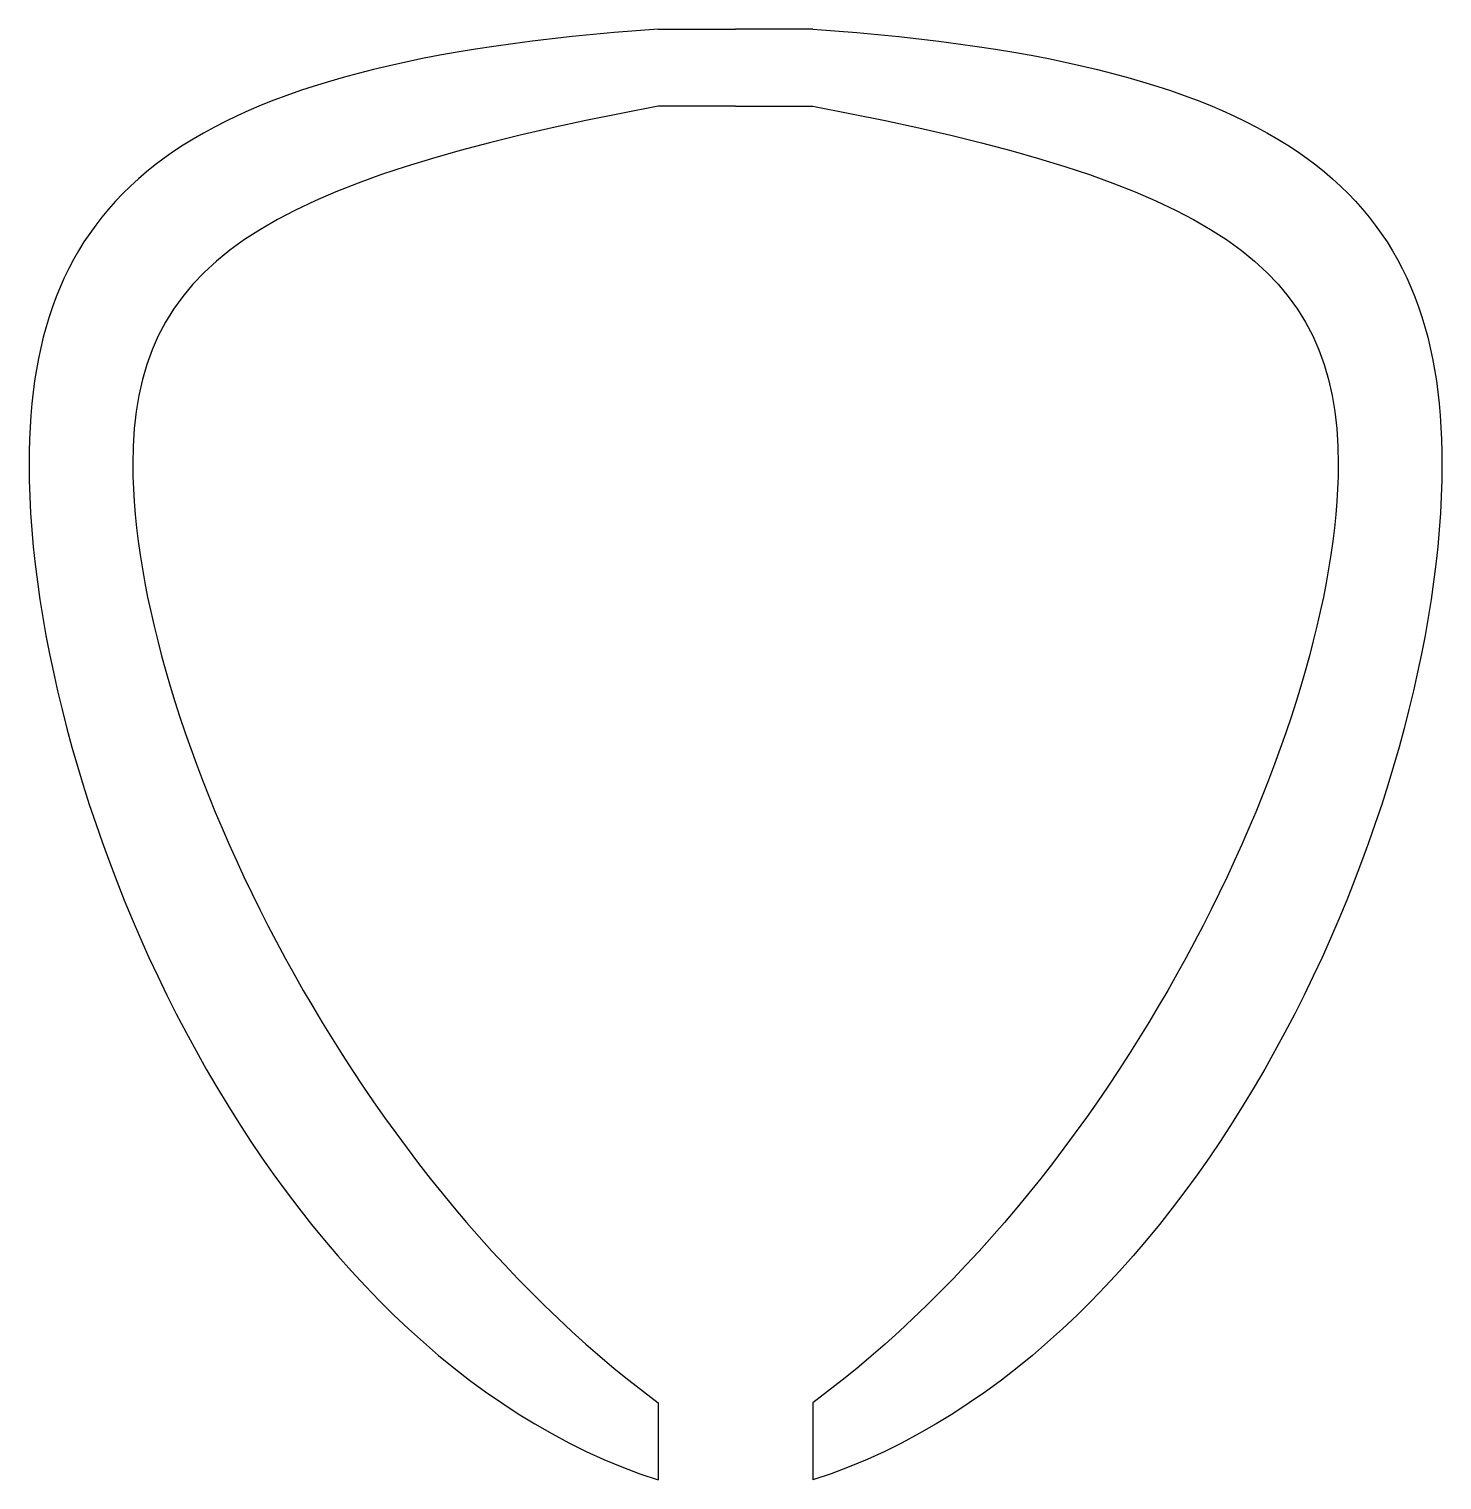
# Model space of a CAD drawing. Extents: x -45.7 to 45.7, y -46.9 to 46.9.
import ezdxf

# ---------------------------------------------------------------- set-up
doc = ezdxf.new("R2010")
doc.units = 0
doc.header["$MEASUREMENT"] = 0
doc.layers.add('MODELSKETCH_VISIBLE', color=7, linetype='CONTINUOUS')

msp = doc.modelspace()

# ---------------------------------------------------------------- linework, layer by layer
at = {"layer": 'MODELSKETCH_VISIBLE'}
for p, q in [((-5, 46.933), (0, 46.933)), ((5, 46.933), (0, 46.933)), ((0, 41.933), (-5, 41.933)), ((0, 41.933), (5, 41.933)), ((-5, -41.933), (-5, -46.933)), ((5, -41.933), (5, -46.933))]:
    msp.add_line(p, q, dxfattribs=at)
for points, knots in [([(-5, 46.933), (-35.945, 44.75), (-57.905, 25.545), (-30.464, -38.714), (-5, -46.933)], [0, 0, 0, 0, 0.444518, 1, 1, 1, 1]), ([(5, 46.933), (35.945, 44.75), (57.905, 25.545), (30.464, -38.714), (5, -46.933)], [0, 0, 0, 0, 0.444518, 1, 1, 1, 1]), ([(-5, 41.933), (-31.039, 37.039), (-49.337, 24.402), (-25.539, -26.763), (-5, -41.933)], [0, 0, 0, 0, 0.434673, 1, 1, 1, 1]), ([(5, 41.933), (31.039, 37.039), (49.337, 24.402), (25.539, -26.763), (5, -41.933)], [0, 0, 0, 0, 0.434673, 1, 1, 1, 1])]:
    msp.add_open_spline(points, degree=3, knots=knots, dxfattribs=at)

doc.saveas('drawing.dxf')
